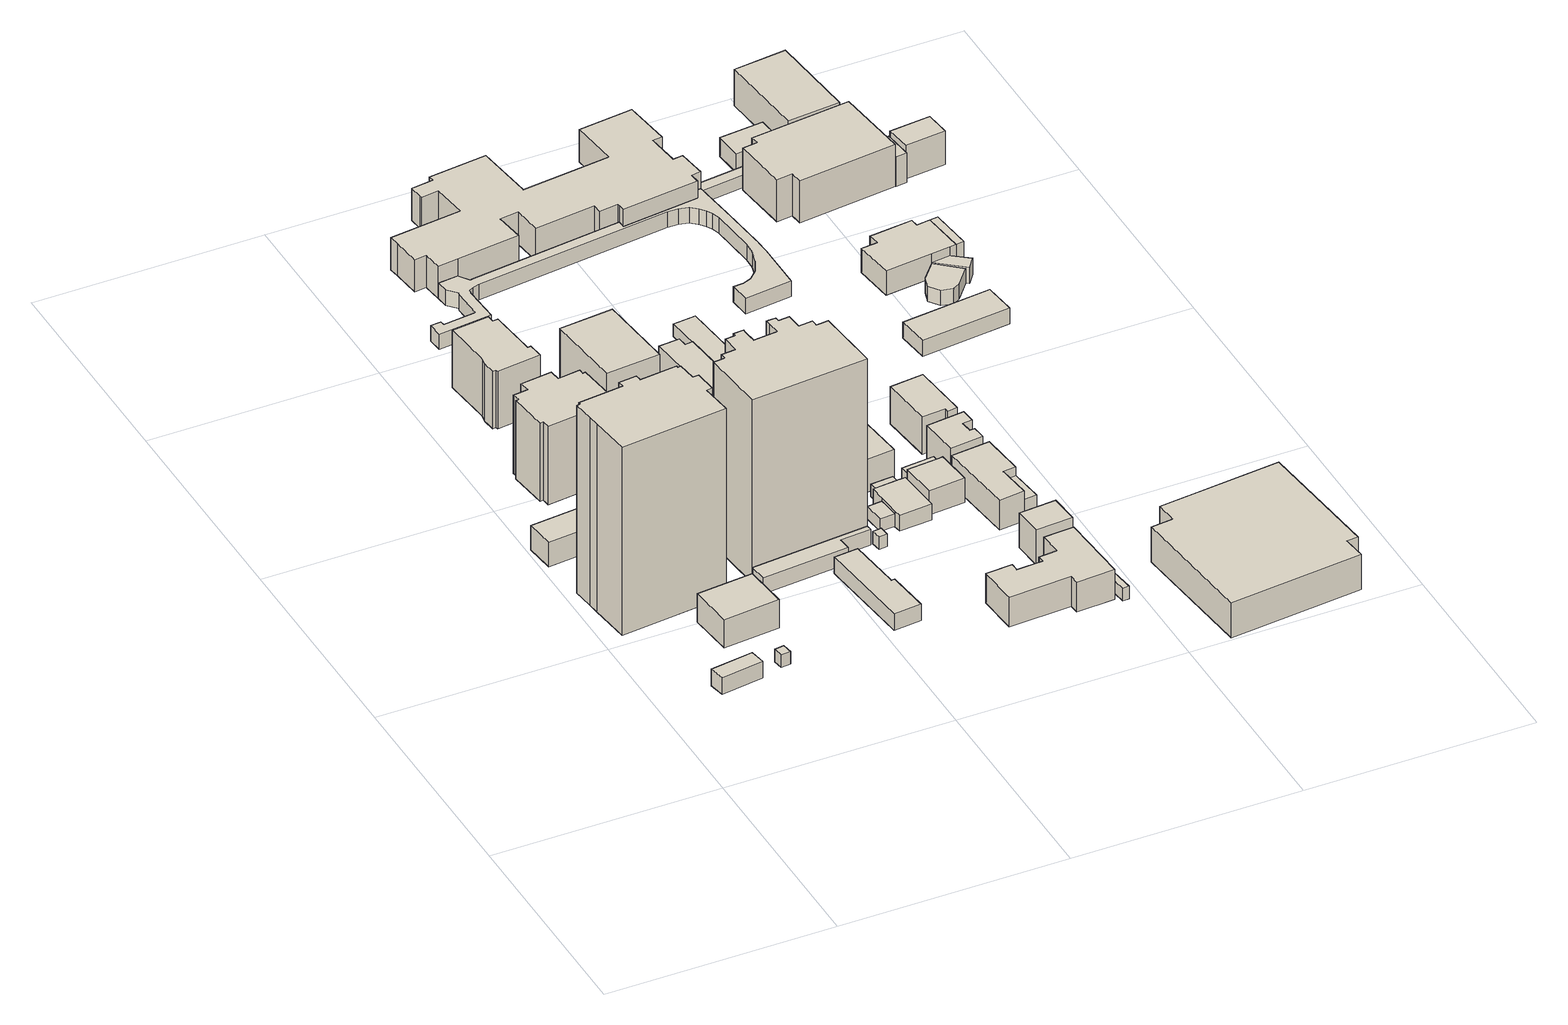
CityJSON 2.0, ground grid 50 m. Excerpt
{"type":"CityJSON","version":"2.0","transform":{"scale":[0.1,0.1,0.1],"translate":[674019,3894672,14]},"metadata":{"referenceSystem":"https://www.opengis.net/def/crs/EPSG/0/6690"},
"CityObjects":{
"building1":{"type":"Building","attributes":{"class":"3001","usage":"413","measuredHeight":4,"storeysAboveGround":2,"BuildingDetailAttribute.totalFloorArea":67.35,"BuildingDetailAttribute.buildingFootprintArea":33.67,"BuildingDetailAttribute.buildingRoofEdgeArea":33.67,"BuildingDetailAttribute.urbanPlanType":"21","BuildingDetailAttribute.landUseType":"212","BuildingDetailAttribute.surveyYear":2021,"BuildingIDAttribute.prefecture":"23","BuildingIDAttribute.city":"23102"},"address":[{"country":"日本","locality":"愛知県名古屋市"}],"geometry":[{"type":"Solid","lod":"1","boundaries":[[[[0,1,2,3]],[[2,4,5,3]],[[1,6,4,2]],[[0,7,6,1]],[[3,5,7,0]],[[4,6,7,5]]]]}]},
"building2":{"type":"Building","attributes":{"class":"9999","usage":"412","measuredHeight":44.9,"storeysAboveGround":14,"BuildingDetailAttribute.totalFloorArea":5730.8,"BuildingDetailAttribute.buildingFootprintArea":409.34,"BuildingDetailAttribute.buildingRoofEdgeArea":409.34,"BuildingDetailAttribute.urbanPlanType":"21","BuildingDetailAttribute.landUseType":"211","BuildingDetailAttribute.surveyYear":2021,"BuildingIDAttribute.prefecture":"23","BuildingIDAttribute.city":"23102"},"address":[{"country":"日本","locality":"愛知県名古屋市東区主税町二丁目３９"}],"geometry":[{"type":"Solid","lod":"1","boundaries":[[[[8,9,10,11,12,13,14,15,16,17,18,19,20,21,22,23,24,25]],[[24,26,27,25]],[[23,28,26,24]],[[22,29,28,23]],[[21,30,29,22]],[[20,31,30,21]],[[19,32,31,20]],[[18,33,32,19]],[[17,34,33,18]],[[16,35,34,17]],[[15,36,35,16]],[[14,37,36,15]],[[13,38,37,14]],[[12,39,38,13]],[[11,40,39,12]],[[10,41,40,11]],[[9,42,41,10]],[[8,43,42,9]],[[25,27,43,8]],[[26,28,29,30,31,32,33,34,35,36,37,38,39,40,41,42,43,27]]]]}]},
"building3":{"type":"Building","attributes":{"class":"9999","usage":"461","measuredHeight":-9999,"storeysAboveGround":9999,"BuildingDetailAttribute.totalFloorArea":-9999,"BuildingDetailAttribute.buildingFootprintArea":-9999,"BuildingDetailAttribute.buildingRoofEdgeArea":5.03,"BuildingDetailAttribute.urbanPlanType":"21","BuildingDetailAttribute.landUseType":"212","BuildingDetailAttribute.surveyYear":2021,"BuildingIDAttribute.prefecture":"23","BuildingIDAttribute.city":"23102"},"geometry":[{"type":"Solid","lod":"1","boundaries":[[[[44,45,46,47]],[[46,48,49,47]],[[45,50,48,46]],[[44,51,50,45]],[[47,49,51,44]],[[48,50,51,49]]]]}]},
"building4":{"type":"Building","attributes":{"class":"3001","usage":"411","measuredHeight":7.8,"storeysAboveGround":2,"BuildingDetailAttribute.totalFloorArea":247.03,"BuildingDetailAttribute.buildingFootprintArea":123.51,"BuildingDetailAttribute.buildingRoofEdgeArea":123.51,"BuildingDetailAttribute.urbanPlanType":"21","BuildingDetailAttribute.landUseType":"211","BuildingDetailAttribute.surveyYear":2021,"BuildingIDAttribute.prefecture":"23","BuildingIDAttribute.city":"23102"},"address":[{"country":"日本","locality":"愛知県名古屋市"}],"geometry":[{"type":"Solid","lod":"1","boundaries":[[[[52,53,54,55]],[[54,56,57,55]],[[53,58,56,54]],[[52,59,58,53]],[[55,57,59,52]],[[56,58,59,57]]]]}]},
"building5":{"type":"Building","attributes":{"class":"9999","usage":"412","measuredHeight":5.8,"storeysAboveGround":1,"BuildingDetailAttribute.totalFloorArea":178.04,"BuildingDetailAttribute.buildingFootprintArea":178.04,"BuildingDetailAttribute.buildingRoofEdgeArea":178.04,"BuildingDetailAttribute.urbanPlanType":"21","BuildingDetailAttribute.landUseType":"211","BuildingDetailAttribute.surveyYear":2021,"BuildingIDAttribute.prefecture":"23","BuildingIDAttribute.city":"23102"},"address":[{"country":"日本","locality":"愛知県名古屋市"}],"geometry":[{"type":"Solid","lod":"1","boundaries":[[[[60,61,62,63]],[[62,64,65,63]],[[61,66,64,62]],[[60,67,66,61]],[[63,65,67,60]],[[64,66,67,65]]]]}]},
"building6":{"type":"Building","attributes":{"class":"3002","usage":"412","measuredHeight":19.7,"storeysAboveGround":6,"BuildingDetailAttribute.totalFloorArea":1267.27,"BuildingDetailAttribute.buildingFootprintArea":211.21,"BuildingDetailAttribute.buildingRoofEdgeArea":211.21,"BuildingDetailAttribute.urbanPlanType":"21","BuildingDetailAttribute.landUseType":"211","BuildingDetailAttribute.surveyYear":2021,"BuildingIDAttribute.prefecture":"23","BuildingIDAttribute.city":"23102"},"address":[{"country":"日本","locality":"愛知県名古屋市"}],"geometry":[{"type":"Solid","lod":"1","boundaries":[[[[68,69,70,71,72,73,74,75,76,77,78,79,80,81]],[[80,82,83,81]],[[79,84,82,80]],[[78,85,84,79]],[[77,86,85,78]],[[76,87,86,77]],[[75,88,87,76]],[[74,89,88,75]],[[73,90,89,74]],[[72,91,90,73]],[[71,92,91,72]],[[70,93,92,71]],[[69,94,93,70]],[[68,95,94,69]],[[81,83,95,68]],[[82,84,85,86,87,88,89,90,91,92,93,94,95,83]]]]}]},
"building7":{"type":"Building","attributes":{"class":"9999","usage":"461","measuredHeight":44.8,"storeysAboveGround":9999,"BuildingDetailAttribute.totalFloorArea":-9999,"BuildingDetailAttribute.buildingFootprintArea":-9999,"BuildingDetailAttribute.buildingRoofEdgeArea":16.97,"BuildingDetailAttribute.urbanPlanType":"21","BuildingDetailAttribute.landUseType":"211","BuildingDetailAttribute.surveyYear":2021,"BuildingIDAttribute.prefecture":"23","BuildingIDAttribute.city":"23102"},"geometry":[{"type":"Solid","lod":"1","boundaries":[[[[96,97,98,99]],[[98,100,101,99]],[[97,102,100,98]],[[96,103,102,97]],[[99,101,103,96]],[[100,102,103,101]]]]}]},
"building8":{"type":"Building","attributes":{"class":"3002","usage":"401","measuredHeight":15.7,"storeysAboveGround":4,"BuildingDetailAttribute.totalFloorArea":603.73,"BuildingDetailAttribute.buildingFootprintArea":150.93,"BuildingDetailAttribute.buildingRoofEdgeArea":150.93,"BuildingDetailAttribute.urbanPlanType":"21","BuildingDetailAttribute.landUseType":"212","BuildingDetailAttribute.surveyYear":2021,"BuildingIDAttribute.prefecture":"23","BuildingIDAttribute.city":"23102"},"address":[{"country":"日本","locality":"愛知県名古屋市"}],"geometry":[{"type":"Solid","lod":"1","boundaries":[[[[104,105,106,107,108,109,110,111,112,113,114,115]],[[114,116,117,115]],[[113,118,116,114]],[[112,119,118,113]],[[111,120,119,112]],[[110,121,120,111]],[[109,122,121,110]],[[108,123,122,109]],[[107,124,123,108]],[[106,125,124,107]],[[105,126,125,106]],[[104,127,126,105]],[[115,117,127,104]],[[116,118,119,120,121,122,123,124,125,126,127,117]]]]}]},
"building9":{"type":"Building","attributes":{"class":"9999","usage":"461","measuredHeight":23.6,"storeysAboveGround":9999,"BuildingDetailAttribute.totalFloorArea":-9999,"BuildingDetailAttribute.buildingFootprintArea":-9999,"BuildingDetailAttribute.buildingRoofEdgeArea":14.21,"BuildingDetailAttribute.urbanPlanType":"21","BuildingDetailAttribute.landUseType":"212","BuildingDetailAttribute.surveyYear":2021,"BuildingIDAttribute.prefecture":"23","BuildingIDAttribute.city":"23102"},"geometry":[{"type":"Solid","lod":"1","boundaries":[[[[128,129,130,131,132,133]],[[132,134,135,133]],[[131,136,134,132]],[[130,137,136,131]],[[129,138,137,130]],[[128,139,138,129]],[[133,135,139,128]],[[134,136,137,138,139,135]]]]}]},
"building10":{"type":"Building","attributes":{"class":"9999","usage":"412","measuredHeight":44.8,"storeysAboveGround":1,"BuildingDetailAttribute.totalFloorArea":85.41,"BuildingDetailAttribute.buildingFootprintArea":85.41,"BuildingDetailAttribute.buildingRoofEdgeArea":85.41,"BuildingDetailAttribute.urbanPlanType":"21","BuildingDetailAttribute.landUseType":"211","BuildingDetailAttribute.surveyYear":2021,"BuildingIDAttribute.prefecture":"23","BuildingIDAttribute.city":"23102"},"address":[{"country":"日本","locality":"愛知県名古屋市"}],"geometry":[{"type":"Solid","lod":"1","boundaries":[[[[140,141,142,143,144,145]],[[144,146,147,145]],[[143,148,146,144]],[[142,149,148,143]],[[141,150,149,142]],[[140,151,150,141]],[[145,147,151,140]],[[146,148,149,150,151,147]]]]}]},
"building11":{"type":"Building","attributes":{"class":"3002","usage":"401","measuredHeight":24.6,"storeysAboveGround":6,"BuildingDetailAttribute.totalFloorArea":1233.29,"BuildingDetailAttribute.buildingFootprintArea":205.55,"BuildingDetailAttribute.buildingRoofEdgeArea":205.55,"BuildingDetailAttribute.urbanPlanType":"21","BuildingDetailAttribute.landUseType":"212","BuildingDetailAttribute.surveyYear":2021,"BuildingIDAttribute.prefecture":"23","BuildingIDAttribute.city":"23102"},"address":[{"country":"日本","locality":"愛知県名古屋市"}],"geometry":[{"type":"Solid","lod":"1","boundaries":[[[[152,153,154,155]],[[154,156,157,155]],[[153,158,156,154]],[[152,159,158,153]],[[155,157,159,152]],[[156,158,159,157]]]]}]},
"building12":{"type":"Building","attributes":{"class":"3003","usage":"412","measuredHeight":4.9,"storeysAboveGround":1,"BuildingDetailAttribute.totalFloorArea":124.85,"BuildingDetailAttribute.buildingFootprintArea":124.85,"BuildingDetailAttribute.buildingRoofEdgeArea":124.85,"BuildingDetailAttribute.urbanPlanType":"21","BuildingDetailAttribute.landUseType":"211","BuildingDetailAttribute.surveyYear":2021,"BuildingIDAttribute.prefecture":"23","BuildingIDAttribute.city":"23102"},"address":[{"country":"日本","locality":"愛知県名古屋市"}],"geometry":[{"type":"Solid","lod":"1","boundaries":[[[[160,161,162,163,164,165]],[[164,166,167,165]],[[163,168,166,164]],[[162,169,168,163]],[[161,170,169,162]],[[160,171,170,161]],[[165,167,171,160]],[[166,168,169,170,171,167]]]]}]},
"building13":{"type":"Building","attributes":{"class":"3002","usage":"412","measuredHeight":45.7,"storeysAboveGround":14,"BuildingDetailAttribute.totalFloorArea":6214.25,"BuildingDetailAttribute.buildingFootprintArea":443.87,"BuildingDetailAttribute.buildingRoofEdgeArea":443.87,"BuildingDetailAttribute.urbanPlanType":"21","BuildingDetailAttribute.landUseType":"211","BuildingDetailAttribute.surveyYear":2021,"BuildingIDAttribute.prefecture":"23","BuildingIDAttribute.city":"23102"},"address":[{"country":"日本","locality":"愛知県名古屋市"}],"geometry":[{"type":"Solid","lod":"1","boundaries":[[[[172,173,174,175,176,177,178,179,180,181,182,183,184,185,186,187,188,189,190,191,192,193,194,195]],[[194,196,197,195]],[[193,198,196,194]],[[192,199,198,193]],[[191,200,199,192]],[[190,201,200,191]],[[189,202,201,190]],[[188,203,202,189]],[[187,204,203,188]],[[186,205,204,187]],[[185,206,205,186]],[[184,207,206,185]],[[183,208,207,184]],[[182,209,208,183]],[[181,210,209,182]],[[180,211,210,181]],[[179,212,211,180]],[[178,213,212,179]],[[177,214,213,178]],[[176,215,214,177]],[[175,216,215,176]],[[174,217,216,175]],[[173,218,217,174]],[[172,219,218,173]],[[195,197,219,172]],[[196,198,199,200,201,202,203,204,205,206,207,208,209,210,211,212,213,214,215,216,217,218,219,197]]]]}]},
"building14":{"type":"Building","attributes":{"class":"9999","usage":"412","measuredHeight":23.2,"storeysAboveGround":1,"BuildingDetailAttribute.totalFloorArea":76.99,"BuildingDetailAttribute.buildingFootprintArea":76.99,"BuildingDetailAttribute.buildingRoofEdgeArea":76.99,"BuildingDetailAttribute.urbanPlanType":"21","BuildingDetailAttribute.landUseType":"211","BuildingDetailAttribute.surveyYear":2021,"BuildingIDAttribute.prefecture":"23","BuildingIDAttribute.city":"23102"},"address":[{"country":"日本","locality":"愛知県名古屋市"}],"geometry":[{"type":"Solid","lod":"1","boundaries":[[[[192,189,188,187,220,221,194,193]],[[194,222,223,193]],[[221,224,222,194]],[[220,225,224,221]],[[187,226,225,220]],[[188,227,226,187]],[[189,228,227,188]],[[192,229,228,189]],[[193,223,229,192]],[[222,224,225,226,227,228,229,223]]]]}]},
"building15":{"type":"Building","attributes":{"class":"9999","usage":"412","measuredHeight":3.7,"storeysAboveGround":1,"BuildingDetailAttribute.totalFloorArea":4.19,"BuildingDetailAttribute.buildingFootprintArea":4.19,"BuildingDetailAttribute.buildingRoofEdgeArea":4.19,"BuildingDetailAttribute.urbanPlanType":"21","BuildingDetailAttribute.landUseType":"211","BuildingDetailAttribute.surveyYear":2021,"BuildingIDAttribute.prefecture":"23","BuildingIDAttribute.city":"23102"},"address":[{"country":"日本","locality":"愛知県名古屋市"}],"geometry":[{"type":"Solid","lod":"1","boundaries":[[[[230,231,232,233]],[[232,234,235,233]],[[231,236,234,232]],[[230,237,236,231]],[[233,235,237,230]],[[234,236,237,235]]]]}]},
"building16":{"type":"Building","attributes":{"class":"9999","usage":"461","measuredHeight":-9999,"storeysAboveGround":9999,"BuildingDetailAttribute.totalFloorArea":-9999,"BuildingDetailAttribute.buildingFootprintArea":-9999,"BuildingDetailAttribute.buildingRoofEdgeArea":4.06,"BuildingDetailAttribute.urbanPlanType":"21","BuildingDetailAttribute.landUseType":"211","BuildingDetailAttribute.surveyYear":2021,"BuildingIDAttribute.prefecture":"23","BuildingIDAttribute.city":"23102"},"geometry":[{"type":"Solid","lod":"1","boundaries":[[[[238,239,240,241]],[[240,242,243,241]],[[239,244,242,240]],[[238,245,244,239]],[[241,243,245,238]],[[242,244,245,243]]]]}]},
"building17":{"type":"Building","attributes":{"class":"3002","usage":"401","measuredHeight":10.5,"storeysAboveGround":3,"BuildingDetailAttribute.totalFloorArea":315.18,"BuildingDetailAttribute.buildingFootprintArea":105.06,"BuildingDetailAttribute.buildingRoofEdgeArea":105.06,"BuildingDetailAttribute.urbanPlanType":"21","BuildingDetailAttribute.landUseType":"212","BuildingDetailAttribute.surveyYear":2021,"BuildingIDAttribute.prefecture":"23","BuildingIDAttribute.city":"23102"},"address":[{"country":"日本","locality":"愛知県名古屋市"}],"geometry":[{"type":"Solid","lod":"1","boundaries":[[[[246,247,248,249,250,251]],[[250,252,253,251]],[[249,254,252,250]],[[248,255,254,249]],[[247,256,255,248]],[[246,257,256,247]],[[251,253,257,246]],[[252,254,255,256,257,253]]]]}]},
"building18":{"type":"Building","attributes":{"class":"3001","usage":"411","measuredHeight":3.7,"storeysAboveGround":1,"BuildingDetailAttribute.totalFloorArea":15.99,"BuildingDetailAttribute.buildingFootprintArea":15.99,"BuildingDetailAttribute.buildingRoofEdgeArea":15.99,"BuildingDetailAttribute.urbanPlanType":"21","BuildingDetailAttribute.landUseType":"222","BuildingDetailAttribute.surveyYear":2021,"BuildingIDAttribute.prefecture":"23","BuildingIDAttribute.city":"23102"},"geometry":[{"type":"Solid","lod":"1","boundaries":[[[[258,259,260,261]],[[260,262,263,261]],[[259,264,262,260]],[[258,265,264,259]],[[261,263,265,258]],[[262,264,265,263]]]]}]},
"building19":{"type":"Building","attributes":{"class":"9999","usage":"411","measuredHeight":4.8,"storeysAboveGround":2,"BuildingDetailAttribute.totalFloorArea":146.5,"BuildingDetailAttribute.buildingFootprintArea":73.25,"BuildingDetailAttribute.buildingRoofEdgeArea":73.25,"BuildingDetailAttribute.urbanPlanType":"21","BuildingDetailAttribute.landUseType":"211","BuildingDetailAttribute.surveyYear":2021,"BuildingIDAttribute.prefecture":"23","BuildingIDAttribute.city":"23102"},"address":[{"country":"日本","locality":"愛知県名古屋市"}],"geometry":[{"type":"Solid","lod":"1","boundaries":[[[[266,267,268,269,270,271,272,273]],[[272,274,275,273]],[[271,276,274,272]],[[270,277,276,271]],[[269,278,277,270]],[[268,279,278,269]],[[267,280,279,268]],[[266,281,280,267]],[[273,275,281,266]],[[274,276,277,278,279,280,281,275]]]]}]},
"building20":{"type":"Building","attributes":{"class":"3001","usage":"411","measuredHeight":-9999,"storeysAboveGround":1,"BuildingDetailAttribute.totalFloorArea":11.09,"BuildingDetailAttribute.buildingFootprintArea":11.09,"BuildingDetailAttribute.buildingRoofEdgeArea":11.09,"BuildingDetailAttribute.urbanPlanType":"21","BuildingDetailAttribute.landUseType":"211","BuildingDetailAttribute.surveyYear":2021,"BuildingIDAttribute.prefecture":"23","BuildingIDAttribute.city":"23102"},"address":[{"country":"日本","locality":"愛知県名古屋市"}],"geometry":[{"type":"Solid","lod":"1","boundaries":[[[[282,283,284,285]],[[284,286,287,285]],[[283,288,286,284]],[[282,289,288,283]],[[285,287,289,282]],[[286,288,289,287]]]]}]},
"building21":{"type":"Building","attributes":{"class":"3001","usage":"411","measuredHeight":7.1,"storeysAboveGround":2,"BuildingDetailAttribute.totalFloorArea":474.67,"BuildingDetailAttribute.buildingFootprintArea":237.34,"BuildingDetailAttribute.buildingRoofEdgeArea":237.34,"BuildingDetailAttribute.urbanPlanType":"21","BuildingDetailAttribute.landUseType":"211","BuildingDetailAttribute.surveyYear":2021,"BuildingIDAttribute.prefecture":"23","BuildingIDAttribute.city":"23102"},"address":[{"country":"日本","locality":"愛知県名古屋市"}],"geometry":[{"type":"Solid","lod":"1","boundaries":[[[[290,291,292,293,294,295,296,297,298,299,300,301]],[[300,302,303,301]],[[299,304,302,300]],[[298,305,304,299]],[[297,306,305,298]],[[296,307,306,297]],[[295,308,307,296]],[[294,309,308,295]],[[293,310,309,294]],[[292,311,310,293]],[[291,312,311,292]],[[290,313,312,291]],[[301,303,313,290]],[[302,304,305,306,307,308,309,310,311,312,313,303]]]]}]},
"building22":{"type":"Building","attributes":{"class":"3001","usage":"411","measuredHeight":8.8,"storeysAboveGround":2,"BuildingDetailAttribute.totalFloorArea":276.11,"BuildingDetailAttribute.buildingFootprintArea":138.06,"BuildingDetailAttribute.buildingRoofEdgeArea":138.06,"BuildingDetailAttribute.urbanPlanType":"21","BuildingDetailAttribute.landUseType":"211","BuildingDetailAttribute.surveyYear":2021,"BuildingIDAttribute.prefecture":"23","BuildingIDAttribute.city":"23102"},"address":[{"country":"日本","locality":"愛知県名古屋市東区主税町二丁目３６"}],"geometry":[{"type":"Solid","lod":"1","boundaries":[[[[314,315,316,317]],[[316,318,319,317]],[[315,320,318,316]],[[314,321,320,315]],[[317,319,321,314]],[[318,320,321,319]]]]}]},
"building23":{"type":"Building","attributes":{"class":"3003","usage":"422","measuredHeight":14.7,"storeysAboveGround":1,"BuildingDetailAttribute.totalFloorArea":302.62,"BuildingDetailAttribute.buildingFootprintArea":302.62,"BuildingDetailAttribute.buildingRoofEdgeArea":302.62,"BuildingDetailAttribute.urbanPlanType":"21","BuildingDetailAttribute.landUseType":"214","BuildingDetailAttribute.surveyYear":2021,"BuildingIDAttribute.prefecture":"23","BuildingIDAttribute.city":"23102"},"address":[{"country":"日本","locality":"愛知県名古屋市"}],"geometry":[{"type":"Solid","lod":"1","boundaries":[[[[322,323,324,325,326,327,328,329,330,331,332,333,334,335,336,337,338,339,340,341,342,343,344,345,346,347,348,349,350,351,352,353,354,355,356,357,358,359,360,361,362,363]],[[362,364,365,363]],[[361,366,364,362]],[[360,367,366,361]],[[359,368,367,360]],[[358,369,368,359]],[[357,370,369,358]],[[356,371,370,357]],[[355,372,371,356]],[[354,373,372,355]],[[353,374,373,354]],[[352,375,374,353]],[[351,376,375,352]],[[350,377,376,351]],[[349,378,377,350]],[[348,379,378,349]],[[347,380,379,348]],[[346,381,380,347]],[[345,382,381,346]],[[344,383,382,345]],[[343,384,383,344]],[[342,385,384,343]],[[341,386,385,342]],[[340,387,386,341]],[[339,388,387,340]],[[338,389,388,339]],[[337,390,389,338]],[[336,391,390,337]],[[335,392,391,336]],[[334,393,392,335]],[[333,394,393,334]],[[332,395,394,333]],[[331,396,395,332]],[[330,397,396,331]],[[329,398,397,330]],[[328,399,398,329]],[[327,400,399,328]],[[326,401,400,327]],[[325,402,401,326]],[[324,403,402,325]],[[323,404,403,324]],[[322,405,404,323]],[[363,365,405,322]],[[364,366,367,368,369,370,371,372,373,374,375,376,377,378,379,380,381,382,383,384,385,386,387,388,389,390,391,392,393,394,395,396,397,398,399,400,401,402,403,404,405,365]]]]}]},
"building24":{"type":"Building","attributes":{"class":"3001","usage":"422","measuredHeight":3.6,"storeysAboveGround":1,"BuildingDetailAttribute.totalFloorArea":95.28,"BuildingDetailAttribute.buildingFootprintArea":95.28,"BuildingDetailAttribute.buildingRoofEdgeArea":95.28,"BuildingDetailAttribute.urbanPlanType":"21","BuildingDetailAttribute.landUseType":"214","BuildingDetailAttribute.surveyYear":2021,"BuildingIDAttribute.prefecture":"23","BuildingIDAttribute.city":"23102"},"address":[{"country":"日本","locality":"愛知県名古屋市東区主税町二丁目７"}],"geometry":[{"type":"Solid","lod":"1","boundaries":[[[[406,407,408,409]],[[408,410,411,409]],[[407,412,410,408]],[[406,413,412,407]],[[409,411,413,406]],[[410,412,413,411]]]]}]},
"building25":{"type":"Building","attributes":{"class":"9999","usage":"411","measuredHeight":5.8,"storeysAboveGround":2,"BuildingDetailAttribute.totalFloorArea":129.03,"BuildingDetailAttribute.buildingFootprintArea":64.52,"BuildingDetailAttribute.buildingRoofEdgeArea":64.52,"BuildingDetailAttribute.urbanPlanType":"21","BuildingDetailAttribute.landUseType":"211","BuildingDetailAttribute.surveyYear":2021,"BuildingIDAttribute.prefecture":"23","BuildingIDAttribute.city":"23102"},"address":[{"country":"日本","locality":"愛知県名古屋市"}],"geometry":[{"type":"Solid","lod":"1","boundaries":[[[[414,415,416,417,418]],[[417,419,420,418]],[[416,421,419,417]],[[415,422,421,416]],[[414,423,422,415]],[[418,420,423,414]],[[419,421,422,423,420]]]]}]},
"building26":{"type":"Building","attributes":{"class":"9999","usage":"411","measuredHeight":5.8,"storeysAboveGround":1,"BuildingDetailAttribute.totalFloorArea":15.31,"BuildingDetailAttribute.buildingFootprintArea":15.31,"BuildingDetailAttribute.buildingRoofEdgeArea":15.31,"BuildingDetailAttribute.urbanPlanType":"21","BuildingDetailAttribute.landUseType":"211","BuildingDetailAttribute.surveyYear":2021,"BuildingIDAttribute.prefecture":"23","BuildingIDAttribute.city":"23102"},"address":[{"country":"日本","locality":"愛知県名古屋市"}],"geometry":[{"type":"Solid","lod":"1","boundaries":[[[[415,424,425,416]],[[425,426,427,416]],[[424,428,426,425]],[[415,429,428,424]],[[416,427,429,415]],[[426,428,429,427]]]]}]},
"building27":{"type":"Building","attributes":{"class":"3001","usage":"422","measuredHeight":12.7,"storeysAboveGround":3,"BuildingDetailAttribute.totalFloorArea":3304.26,"BuildingDetailAttribute.buildingFootprintArea":1101.42,"BuildingDetailAttribute.buildingRoofEdgeArea":1101.42,"BuildingDetailAttribute.urbanPlanType":"21","BuildingDetailAttribute.landUseType":"214","BuildingDetailAttribute.surveyYear":2021,"BuildingIDAttribute.prefecture":"23","BuildingIDAttribute.city":"23102"},"address":[{"country":"日本","locality":"愛知県名古屋市東区白壁一丁目５４"}],"geometry":[{"type":"Solid","lod":"1","boundaries":[[[[363,362,361,360,359,430,431,432,433,434,435,436,355,354,437,438,439,440,441,442,443,444,445,446,447,448,449,450,451,452,453,454,455,456,457]],[[456,458,459,457]],[[455,460,458,456]],[[454,461,460,455]],[[453,462,461,454]],[[452,463,462,453]],[[451,464,463,452]],[[450,465,464,451]],[[449,466,465,450]],[[448,467,466,449]],[[447,468,467,448]],[[446,469,468,447]],[[445,470,469,446]],[[444,471,470,445]],[[443,472,471,444]],[[442,473,472,443]],[[441,474,473,442]],[[440,475,474,441]],[[439,476,475,440]],[[438,477,476,439]],[[437,478,477,438]],[[354,479,478,437]],[[355,480,479,354]],[[436,481,480,355]],[[435,482,481,436]],[[434,483,482,435]],[[433,484,483,434]],[[432,485,484,433]],[[431,486,485,432]],[[430,487,486,431]],[[359,488,487,430]],[[360,489,488,359]],[[361,490,489,360]],[[362,491,490,361]],[[363,492,491,362]],[[457,459,492,363]],[[458,460,461,462,463,464,465,466,467,468,469,470,471,472,473,474,475,476,477,478,479,480,481,482,483,484,485,486,487,488,489,490,491,492,459]]]]}]},
"building28":{"type":"Building","attributes":{"class":"3001","usage":"411","measuredHeight":9.3,"storeysAboveGround":3,"BuildingDetailAttribute.totalFloorArea":158.11,"BuildingDetailAttribute.buildingFootprintArea":52.7,"BuildingDetailAttribute.buildingRoofEdgeArea":52.7,"BuildingDetailAttribute.urbanPlanType":"21","BuildingDetailAttribute.landUseType":"211","BuildingDetailAttribute.surveyYear":2021,"BuildingIDAttribute.prefecture":"23","BuildingIDAttribute.city":"23102"},"address":[{"country":"日本","locality":"愛知県名古屋市"}],"geometry":[{"type":"Solid","lod":"1","boundaries":[[[[493,494,495,496]],[[495,497,498,496]],[[494,499,497,495]],[[493,500,499,494]],[[496,498,500,493]],[[497,499,500,498]]]]}]},
"building29":{"type":"Building","attributes":{"class":"9999","usage":"461","measuredHeight":-9999,"storeysAboveGround":9999,"BuildingDetailAttribute.totalFloorArea":-9999,"BuildingDetailAttribute.buildingFootprintArea":-9999,"BuildingDetailAttribute.buildingRoofEdgeArea":7.42,"BuildingDetailAttribute.urbanPlanType":"21","BuildingDetailAttribute.landUseType":"211","BuildingDetailAttribute.surveyYear":2021,"BuildingIDAttribute.prefecture":"23","BuildingIDAttribute.city":"23102"},"geometry":[{"type":"Solid","lod":"1","boundaries":[[[[501,502,503,504]],[[503,505,506,504]],[[502,507,505,503]],[[501,508,507,502]],[[504,506,508,501]],[[505,507,508,506]]]]}]},
"building30":{"type":"Building","attributes":{"class":"3001","usage":"401","measuredHeight":8.1,"storeysAboveGround":2,"BuildingDetailAttribute.totalFloorArea":248.33,"BuildingDetailAttribute.buildingFootprintArea":124.17,"BuildingDetailAttribute.buildingRoofEdgeArea":124.17,"BuildingDetailAttribute.urbanPlanType":"21","BuildingDetailAttribute.landUseType":"212","BuildingDetailAttribute.surveyYear":2021,"BuildingIDAttribute.prefecture":"23","BuildingIDAttribute.city":"23102"},"address":[{"country":"日本","locality":"愛知県名古屋市"}],"geometry":[{"type":"Solid","lod":"1","boundaries":[[[[509,510,511,512,513,514]],[[513,515,516,514]],[[512,517,515,513]],[[511,518,517,512]],[[510,519,518,511]],[[509,520,519,510]],[[514,516,520,509]],[[515,517,518,519,520,516]]]]}]},
"building31":{"type":"Building","attributes":{"class":"9999","usage":"401","measuredHeight":7.1,"storeysAboveGround":1,"BuildingDetailAttribute.totalFloorArea":21.23,"BuildingDetailAttribute.buildingFootprintArea":21.23,"BuildingDetailAttribute.buildingRoofEdgeArea":21.23,"BuildingDetailAttribute.urbanPlanType":"21","BuildingDetailAttribute.landUseType":"212","BuildingDetailAttribute.surveyYear":2021,"BuildingIDAttribute.prefecture":"23","BuildingIDAttribute.city":"23102"},"address":[{"country":"日本","locality":"愛知県名古屋市"}],"geometry":[{"type":"Solid","lod":"1","boundaries":[[[[514,513,512,521]],[[512,522,523,521]],[[513,524,522,512]],[[514,525,524,513]],[[521,523,525,514]],[[522,524,525,523]]]]}]},
"building32":{"type":"Building","attributes":{"class":"3001","usage":"411","measuredHeight":9.9,"storeysAboveGround":3,"BuildingDetailAttribute.totalFloorArea":194.66,"BuildingDetailAttribute.buildingFootprintArea":64.89,"BuildingDetailAttribute.buildingRoofEdgeArea":64.89,"BuildingDetailAttribute.urbanPlanType":"21","BuildingDetailAttribute.landUseType":"211","BuildingDetailAttribute.surveyYear":2021,"BuildingIDAttribute.prefecture":"23","BuildingIDAttribute.city":"23102"},"address":[{"country":"日本","locality":"愛知県名古屋市東区主税町二丁目３５－１の一部"}],"geometry":[{"type":"Solid","lod":"1","boundaries":[[[[526,527,528,529,530,531,532,533]],[[532,534,535,533]],[[531,536,534,532]],[[530,537,536,531]],[[529,538,537,530]],[[528,539,538,529]],[[527,540,539,528]],[[526,541,540,527]],[[533,535,541,526]],[[534,536,537,538,539,540,541,535]]]]}]},
"building33":{"type":"Building","attributes":{"class":"3001","usage":"411","measuredHeight":9.9,"storeysAboveGround":3,"BuildingDetailAttribute.totalFloorArea":265.06,"BuildingDetailAttribute.buildingFootprintArea":88.35,"BuildingDetailAttribute.buildingRoofEdgeArea":88.35,"BuildingDetailAttribute.urbanPlanType":"21","BuildingDetailAttribute.landUseType":"211","BuildingDetailAttribute.surveyYear":2021,"BuildingIDAttribute.prefecture":"23","BuildingIDAttribute.city":"23102"},"address":[{"country":"日本","locality":"愛知県名古屋市東区主税町二丁目３５"}],"geometry":[{"type":"Solid","lod":"1","boundaries":[[[[542,543,544,545,546,547]],[[546,548,549,547]],[[545,550,548,546]],[[544,551,550,545]],[[543,552,551,544]],[[542,553,552,543]],[[547,549,553,542]],[[548,550,551,552,553,549]]]]}]},
"building34":{"type":"Building","attributes":{"class":"9999","usage":"412","measuredHeight":11.8,"storeysAboveGround":4,"BuildingDetailAttribute.totalFloorArea":4187.59,"BuildingDetailAttribute.buildingFootprintArea":1046.9,"BuildingDetailAttribute.buildingRoofEdgeArea":1046.9,"BuildingDetailAttribute.urbanPlanType":"21","BuildingDetailAttribute.landUseType":"211","BuildingDetailAttribute.surveyYear":2021,"BuildingIDAttribute.prefecture":"23","BuildingIDAttribute.city":"23102"},"address":[{"country":"日本","locality":"愛知県名古屋市"}],"geometry":[{"type":"Solid","lod":"1","boundaries":[[[[554,555,556,557,558,559,560,561]],[[560,562,563,561]],[[559,564,562,560]],[[558,565,564,559]],[[557,566,565,558]],[[556,567,566,557]],[[555,568,567,556]],[[554,569,568,555]],[[561,563,569,554]],[[562,564,565,566,567,568,569,563]]]]}]},
"building35":{"type":"Building","attributes":{"class":"3003","usage":"422","measuredHeight":8.7,"storeysAboveGround":1,"BuildingDetailAttribute.totalFloorArea":30.95,"BuildingDetailAttribute.buildingFootprintArea":30.95,"BuildingDetailAttribute.buildingRoofEdgeArea":30.95,"BuildingDetailAttribute.urbanPlanType":"21","BuildingDetailAttribute.landUseType":"215","BuildingDetailAttribute.surveyYear":2021,"BuildingIDAttribute.prefecture":"23","BuildingIDAttribute.city":"23102"},"address":[{"country":"日本","locality":"愛知県名古屋市"}],"geometry":[{"type":"Solid","lod":"1","boundaries":[[[[457,570,571,363]],[[571,572,573,363]],[[570,574,572,571]],[[457,575,574,570]],[[363,573,575,457]],[[572,574,575,573]]]]}]},
"building36":{"type":"Building","attributes":{"class":"3001","usage":"412","measuredHeight":4.8,"storeysAboveGround":1,"BuildingDetailAttribute.totalFloorArea":142.5,"BuildingDetailAttribute.buildingFootprintArea":142.5,"BuildingDetailAttribute.buildingRoofEdgeArea":142.5,"BuildingDetailAttribute.urbanPlanType":"21","BuildingDetailAttribute.landUseType":"211","BuildingDetailAttribute.surveyYear":2021,"BuildingIDAttribute.prefecture":"23","BuildingIDAttribute.city":"23102"},"address":[{"country":"日本","locality":"愛知県名古屋市東区主税町二丁目８－１の一部"}],"geometry":[{"type":"Solid","lod":"1","boundaries":[[[[576,577,578,579]],[[578,580,581,579]],[[577,582,580,578]],[[576,583,582,577]],[[579,581,583,576]],[[580,582,583,581]]]]}]},
"building37":{"type":"Building","attributes":{"class":"3001","usage":"411","measuredHeight":6.8,"storeysAboveGround":2,"BuildingDetailAttribute.totalFloorArea":330.5,"BuildingDetailAttribute.buildingFootprintArea":165.25,"BuildingDetailAttribute.buildingRoofEdgeArea":165.25,"BuildingDetailAttribute.urbanPlanType":"21","BuildingDetailAttribute.landUseType":"211","BuildingDetailAttribute.surveyYear":2021,"BuildingIDAttribute.prefecture":"23","BuildingIDAttribute.city":"23102"},"address":[{"country":"日本","locality":"愛知県名古屋市"}],"geometry":[{"type":"Solid","lod":"1","boundaries":[[[[584,585,586,587,588,589,590,591,592,593]],[[592,594,595,593]],[[591,596,594,592]],[[590,597,596,591]],[[589,598,597,590]],[[588,599,598,589]],[[587,600,599,588]],[[586,601,600,587]],[[585,602,601,586]],[[584,603,602,585]],[[593,595,603,584]],[[594,596,597,598,599,600,601,602,603,595]]]]}]},
"building38":{"type":"Building","attributes":{"class":"3001","usage":"411","measuredHeight":4.6,"storeysAboveGround":2,"BuildingDetailAttribute.totalFloorArea":97.6,"BuildingDetailAttribute.buildingFootprintArea":48.8,"BuildingDetailAttribute.buildingRoofEdgeArea":48.8,"BuildingDetailAttribute.urbanPlanType":"21","BuildingDetailAttribute.landUseType":"211","BuildingDetailAttribute.surveyYear":2021,"BuildingIDAttribute.prefecture":"23","BuildingIDAttribute.city":"23102"},"address":[{"country":"日本","locality":"愛知県名古屋市"}],"geometry":[{"type":"Solid","lod":"1","boundaries":[[[[604,605,606,607,608,609,610]],[[609,611,612,610]],[[608,613,611,609]],[[607,614,613,608]],[[606,615,614,607]],[[605,616,615,606]],[[604,617,616,605]],[[610,612,617,604]],[[611,613,614,615,616,617,612]]]]}]},
"building39":{"type":"Building","attributes":{"class":"3001","usage":"421","measuredHeight":4.5,"storeysAboveGround":1,"BuildingDetailAttribute.totalFloorArea":60.87,"BuildingDetailAttribute.buildingFootprintArea":60.87,"BuildingDetailAttribute.buildingRoofEdgeArea":60.87,"BuildingDetailAttribute.urbanPlanType":"21","BuildingDetailAttribute.landUseType":"214","BuildingDetailAttribute.surveyYear":2021,"BuildingIDAttribute.prefecture":"23","BuildingIDAttribute.city":"23102"},"address":[{"country":"日本","locality":"愛知県名古屋市"}],"geometry":[{"type":"Solid","lod":"1","boundaries":[[[[618,619,620,621]],[[620,622,623,621]],[[619,624,622,620]],[[618,625,624,619]],[[621,623,625,618]],[[622,624,625,623]]]]}]},
"building40":{"type":"Building","attributes":{"class":"3003","usage":"411","measuredHeight":3.9,"storeysAboveGround":1,"BuildingDetailAttribute.totalFloorArea":18.41,"BuildingDetailAttribute.buildingFootprintArea":18.41,"BuildingDetailAttribute.buildingRoofEdgeArea":18.41,"BuildingDetailAttribute.urbanPlanType":"21","BuildingDetailAttribute.landUseType":"211","BuildingDetailAttribute.surveyYear":2021,"BuildingIDAttribute.prefecture":"23","BuildingIDAttribute.city":"23102"},"address":[{"country":"日本","locality":"愛知県名古屋市"}],"geometry":[{"type":"Solid","lod":"1","boundaries":[[[[626,627,628,629]],[[628,630,631,629]],[[627,632,630,628]],[[626,633,632,627]],[[629,631,633,626]],[[630,632,633,631]]]]}]},
"building41":{"type":"Building","attributes":{"class":"3001","usage":"422","measuredHeight":13,"storeysAboveGround":2,"BuildingDetailAttribute.totalFloorArea":820.99,"BuildingDetailAttribute.buildingFootprintArea":410.49,"BuildingDetailAttribute.buildingRoofEdgeArea":410.49,"BuildingDetailAttribute.urbanPlanType":"21","BuildingDetailAttribute.landUseType":"214","BuildingDetailAttribute.surveyYear":2021,"BuildingIDAttribute.prefecture":"23","BuildingIDAttribute.city":"23102"},"address":[{"country":"日本","locality":"愛知県名古屋市"}],"geometry":[{"type":"Solid","lod":"1","boundaries":[[[[634,635,636,637,638,639,640,641]],[[640,642,643,641]],[[639,644,642,640]],[[638,645,644,639]],[[637,646,645,638]],[[636,647,646,637]],[[635,648,647,636]],[[634,649,648,635]],[[641,643,649,634]],[[642,644,645,646,647,648,649,643]]]]}]},
"building42":{"type":"Building","attributes":{"class":"9999","usage":"461","measuredHeight":7.9,"storeysAboveGround":9999,"BuildingDetailAttribute.totalFloorArea":-9999,"BuildingDetailAttribute.buildingFootprintArea":-9999,"BuildingDetailAttribute.buildingRoofEdgeArea":17.01,"BuildingDetailAttribute.urbanPlanType":"21","BuildingDetailAttribute.landUseType":"211","BuildingDetailAttribute.surveyYear":2021,"BuildingIDAttribute.prefecture":"23","BuildingIDAttribute.city":"23102"},"geometry":[{"type":"Solid","lod":"1","boundaries":[[[[650,651,652,653]],[[652,654,655,653]],[[651,602,654,652]],[[650,601,602,651]],[[653,655,601,650]],[[654,602,601,655]]]]}]},
"building43":{"type":"Building","attributes":{"class":"3001","usage":"421","measuredHeight":8.7,"storeysAboveGround":2,"BuildingDetailAttribute.totalFloorArea":460.59,"BuildingDetailAttribute.buildingFootprintArea":230.29,"BuildingDetailAttribute.buildingRoofEdgeArea":230.29,"BuildingDetailAttribute.urbanPlanType":"21","BuildingDetailAttribute.landUseType":"214","BuildingDetailAttribute.surveyYear":2021,"BuildingIDAttribute.prefecture":"23","BuildingIDAttribute.city":"23102"},"address":[{"country":"日本","locality":"愛知県名古屋市"}],"geometry":[{"type":"Solid","lod":"1","boundaries":[[[[656,657,658,659]],[[658,660,661,659]],[[657,662,660,658]],[[656,663,662,657]],[[659,661,663,656]],[[660,662,663,661]]]]}]},
"building44":{"type":"Building","attributes":{"class":"9999","usage":"461","measuredHeight":7.1,"storeysAboveGround":9999,"BuildingDetailAttribute.totalFloorArea":-9999,"BuildingDetailAttribute.buildingFootprintArea":-9999,"BuildingDetailAttribute.buildingRoofEdgeArea":15.96,"BuildingDetailAttribute.urbanPlanType":"21","BuildingDetailAttribute.landUseType":"214","BuildingDetailAttribute.surveyYear":2021,"BuildingIDAttribute.prefecture":"23","BuildingIDAttribute.city":"23102"},"geometry":[{"type":"Solid","lod":"1","boundaries":[[[[664,665,666,667]],[[666,668,669,667]],[[665,670,668,666]],[[664,671,670,665]],[[667,669,671,664]],[[668,670,671,669]]]]}]},
"building45":{"type":"Building","attributes":{"class":"3001","usage":"422","measuredHeight":9,"storeysAboveGround":2,"BuildingDetailAttribute.totalFloorArea":102.5,"BuildingDetailAttribute.buildingFootprintArea":51.25,"BuildingDetailAttribute.buildingRoofEdgeArea":51.25,"BuildingDetailAttribute.urbanPlanType":"21","BuildingDetailAttribute.landUseType":"214","BuildingDetailAttribute.surveyYear":2021,"BuildingIDAttribute.prefecture":"23","BuildingIDAttribute.city":"23102"},"address":[{"country":"日本","locality":"愛知県名古屋市"}],"geometry":[{"type":"Solid","lod":"1","boundaries":[[[[672,673,674,675]],[[674,676,677,675]],[[673,678,676,674]],[[672,679,678,673]],[[675,677,679,672]],[[676,678,679,677]]]]}]}
},
"vertices":[
[217,313,10],[223,278,10],[129,264,10],[123,299,10],[129,264,50],[123,299,50],[223,278,50],[217,313,50],
[169,703,11],[251,712,11],[251,707,11],[258,708,11],[263,666,11],[276,667,11],[281,617,11],[268,615,11],[276,546,11],[40,520,11],[30,610,11],[27,636,11],[22,682,11],[30,683,11],[29,688,11],[129,699,11],[127,713,11],[167,717,11],[127,713,460],[167,717,460],[129,699,460],[29,688,460],[30,683,460],[22,682,460],[27,636,460],[30,610,460],[40,520,460],[276,546,460],[268,615,460],[281,617,460],[276,667,460],[263,666,460],[258,708,460],[251,707,460],[251,712,460],[169,703,460],
[269,291,11],[266,314,11],[287,317,11],[290,294,11],[287,317,41],[290,294,41],[266,314,41],[269,291,41],
[312,506,12],[321,407,12],[198,395,12],[188,494,12],[198,395,80],[188,494,80],[321,407,80],[312,506,80],
[11,781,12],[4,846,12],[275,873,12],[282,808,12],[275,873,70],[282,808,70],[4,846,70],[11,781,70],
[184,1093,13],[233,1099,13],[234,1087,13],[240,1088,13],[253,979,13],[98,961,13],[96,979,13],[89,977,13],[79,1064,13],[86,1065,13],[83,1082,13],[115,1086,13],[112,1109,13],[181,1117,13],[112,1109,200],[181,1117,200],[115,1086,200],[83,1082,200],[86,1065,200],[79,1064,200],[89,977,200],[96,979,200],[98,961,200],[253,979,200],[240,1088,200],[234,1087,200],[233,1099,200],[184,1093,200],
[262,684,12],[256,739,12],[286,743,12],[292,687,12],[286,743,190],[292,687,190],[256,739,190],[262,684,190],
[183,1377,13],[195,1378,13],[206,1270,13],[213,1271,13],[217,1237,13],[119,1225,13],[118,1230,13],[111,1229,13],[108,1258,13],[111,1275,13],[100,1384,13],[182,1393,13],[100,1384,150],[182,1393,150],[111,1275,150],[108,1258,150],[111,1229,150],[118,1230,150],[119,1225,150],[217,1237,150],[213,1271,150],[206,1270,150],[195,1378,150],[183,1377,150],
[274,987,14],[269,1040,14],[303,1043,14],[305,1032,14],[295,1022,14],[297,989,14],[295,1022,60],[297,989,60],[305,1032,60],[303,1043,60],[269,1040,60],[274,987,60],
[343,520,12],[339,560,12],[597,583,12],[598,571,12],[531,565,12],[533,537,12],[531,565,50],[533,537,50],[598,571,50],[597,583,50],[339,560,50],[343,520,50],
[263,1041,14],[247,1213,14],[365,1224,14],[382,1052,14],[365,1224,220],[382,1052,220],[247,1213,220],[263,1041,220],
[561,405,11],[568,406,11],[578,310,11],[517,304,11],[495,521,11],[548,526,11],[495,521,50],[548,526,50],[517,304,50],[578,310,50],[568,406,50],[561,405,50],
[498,770,13],[522,772,13],[525,737,13],[556,740,13],[557,725,13],[584,727,13],[597,583,13],[339,560,13],[326,704,13],[351,706,13],[350,719,13],[382,722,13],[379,761,13],[402,763,13],[401,770,13],[411,771,13],[424,772,13],[424,764,13],[427,734,13],[480,739,13],[477,768,13],[476,779,13],[482,779,13],[497,780,13],[482,779,450],[497,780,450],[476,779,450],[477,768,450],[480,739,450],[427,734,450],[424,764,450],[424,772,450],[411,771,450],[401,770,450],[402,763,450],[379,761,450],[382,722,450],[350,719,450],[351,706,450],[326,704,450],[339,560,450],[597,583,450],[584,727,450],[557,725,450],[556,740,450],[525,737,450],[522,772,450],[498,770,450],
[403,873,13],[473,879,13],[482,779,50],[476,779,50],[473,879,50],[403,873,50],[411,771,50],[424,772,50],[424,764,50],[477,768,50],
[417,874,13],[417,885,13],[456,888,13],[457,878,13],[456,888,50],[457,878,50],[417,885,50],[417,874,50],
[606,550,13],[603,572,13],[622,574,13],[624,552,13],[622,574,43],[624,552,43],[603,572,43],[606,550,43],
[500,1182,15],[517,1184,15],[532,1033,15],[469,1027,15],[452,1199,15],[498,1203,15],[452,1199,120],[498,1203,120],[469,1027,120],[532,1033,120],[517,1184,120],[500,1182,120],
[633,601,13],[629,649,13],[662,652,13],[666,604,13],[662,652,43],[666,604,43],[629,649,43],[633,601,43],
[668,587,12],[666,604,12],[662,652,12],[660,687,12],[669,688,12],[718,692,12],[732,693,12],[740,593,12],[732,693,50],[740,593,50],[718,692,50],[669,688,50],[660,687,50],[662,652,50],[666,604,50],[668,587,50],
[669,688,13],[667,711,13],[716,715,13],[718,692,13],[716,715,43],[718,692,43],[667,711,43],[669,688,43],
[944,210,9],[860,205,9],[859,226,9],[722,218,9],[716,308,9],[774,312,9],[775,293,9],[832,296,9],[831,311,9],[871,314,9],[868,365,9],[934,369,9],[868,365,80],[934,369,80],[871,314,80],[831,311,80],[832,296,80],[775,293,80],[774,312,80],[716,308,80],[722,218,80],[859,226,80],[860,205,80],[944,210,80],
[655,727,12],[635,913,12],[709,921,12],[729,735,12],[709,921,90],[729,735,90],[635,913,90],[655,727,90],
[803,1612,13],[814,1506,13],[816,1468,13],[816,1361,13],[712,1349,13],[708,1394,13],[731,1396,13],[749,1403,13],[768,1421,13],[782,1449,13],[790,1479,13],[791,1505,13],[781,1608,13],[776,1625,13],[769,1637,13],[759,1650,13],[745,1662,13],[724,1667,13],[700,1668,13],[271,1616,13],[256,1612,13],[247,1606,13],[245,1599,13],[249,1518,13],[132,1505,13],[129,1538,13],[152,1540,13],[153,1530,13],[225,1538,13],[222,1602,13],[224,1609,13],[206,1628,13],[203,1655,13],[247,1660,13],[263,1637,13],[267,1638,13],[589,1678,13],[603,1679,13],[604,1663,13],[773,1683,13],[771,1705,13],[792,1708,13],[771,1705,50],[792,1708,50],[773,1683,50],[604,1663,50],[603,1679,50],[589,1678,50],[267,1638,50],[263,1637,50],[247,1660,50],[203,1655,50],[206,1628,50],[224,1609,50],[222,1602,50],[225,1538,50],[153,1530,50],[152,1540,50],[129,1538,50],[132,1505,50],[249,1518,50],[245,1599,50],[247,1606,50],[256,1612,50],[271,1616,50],[700,1668,50],[724,1667,50],[745,1662,50],[759,1650,50],[769,1637,50],[776,1625,50],[781,1608,50],[791,1505,50],[790,1479,50],[782,1449,50],[768,1421,50],[749,1403,50],[731,1396,50],[708,1394,50],[712,1349,50],[816,1361,50],[816,1468,50],[814,1506,50],[803,1612,50],
[573,1154,14],[554,1344,14],[604,1349,14],[623,1159,14],[604,1349,44],[623,1159,44],[554,1344,44],[573,1154,44],
[742,609,12],[735,690,12],[807,696,12],[814,697,12],[822,616,12],[814,697,70],[822,616,70],[807,696,70],[735,690,70],[742,609,70],
[733,711,12],[805,718,12],[805,718,60],[807,696,60],[733,711,60],[735,690,60],
[602,1683,13],[561,1678,13],[559,1699,13],[426,1683,13],[419,1745,13],[378,1740,13],[386,1677,13],[198,1697,13],[172,1694,13],[165,1757,13],[162,1779,13],[320,1798,13],[311,1874,13],[273,1869,13],[272,1876,13],[269,1905,13],[317,1911,13],[315,1923,13],[444,1938,13],[460,1806,13],[654,1829,13],[642,1934,13],[762,1948,13],[775,1842,13],[754,1840,13],[762,1768,13],[784,1771,13],[789,1732,13],[784,1771,90],[789,1732,90],[762,1768,90],[754,1840,90],[775,1842,90],[762,1948,90],[642,1934,90],[654,1829,90],[460,1806,90],[444,1938,90],[315,1923,90],[317,1911,90],[269,1905,90],[272,1876,90],[273,1869,90],[311,1874,90],[320,1798,90],[162,1779,90],[165,1757,90],[172,1694,90],[198,1697,90],[203,1655,90],[247,1660,90],[386,1677,90],[378,1740,90],[419,1745,90],[426,1683,90],[559,1699,90],[561,1678,90],[602,1683,90],[603,1679,90],[604,1663,90],[773,1683,90],[771,1705,90],[792,1708,90],
[859,379,7],[854,444,7],[935,450,7],[940,385,7],[935,450,90],[940,385,90],[854,444,90],[859,379,90],
[955,197,10],[949,250,10],[963,251,10],[969,198,10],[963,251,40],[969,198,40],[949,250,40],[955,197,40],
[844,509,9],[826,681,9],[910,689,9],[920,593,9],[892,590,9],[900,515,9],[892,590,80],[900,515,80],[920,593,80],[910,689,80],[826,681,80],[844,509,80],
[928,518,9],[920,593,60],[928,518,60],[892,590,60],[900,515,60],
[887,727,11],[898,728,11],[901,698,11],[828,690,11],[819,777,11],[903,786,11],[906,754,11],[884,752,11],[906,754,90],[884,752,90],[903,786,90],[819,777,90],[828,690,90],[901,698,90],[898,728,90],[887,727,90],
[892,791,11],[870,788,11],[869,798,11],[818,793,11],[806,909,11],[880,917,11],[806,909,100],[880,917,100],[818,793,100],[869,798,100],[870,788,100],[892,791,100],
[1092,2,6],[1062,291,6],[1111,296,6],[1106,344,6],[1375,372,6],[1405,86,6],[1380,84,6],[1386,33,6],[1380,84,90],[1386,33,90],[1405,86,90],[1375,372,90],[1106,344,90],[1111,296,90],[1062,291,90],[1092,2,90],
[916,1747,13],[918,1723,13],[918,1723,43],[792,1708,43],[916,1747,43],[789,1732,43],
[958,1076,12],[950,1147,12],[1147,1169,12],[1155,1098,12],[1147,1169,50],[1155,1098,50],[950,1147,50],[958,1076,50],
[1101,1394,12],[1131,1398,12],[1141,1304,12],[1126,1302,12],[1084,1297,12],[982,1286,12],[972,1373,12],[1007,1376,12],[1004,1401,12],[1099,1412,12],[1004,1401,70],[1099,1412,70],[1007,1376,70],[972,1373,70],[982,1286,70],[1084,1297,70],[1126,1302,70],[1141,1304,70],[1131,1398,70],[1101,1394,70],
[1086,1201,14],[1061,1207,14],[1044,1230,14],[1052,1257,14],[1084,1294,14],[1135,1250,14],[1102,1211,14],[1135,1250,50],[1102,1211,50],[1084,1294,50],[1052,1257,50],[1044,1230,50],[1061,1207,50],[1086,1201,50],
[897,1766,15],[892,1828,15],[988,1837,15],[994,1774,15],[988,1837,60],[994,1774,60],[892,1828,60],[897,1766,60],
[1144,1250,11],[1084,1297,11],[1126,1302,11],[1162,1274,11],[1126,1302,50],[1162,1274,50],[1084,1297,50],[1144,1250,50],
[1155,1597,10],[938,1572,10],[935,1599,10],[900,1595,10],[886,1717,10],[919,1721,10],[917,1739,10],[1136,1763,10],[917,1739,110],[1136,1763,110],[919,1721,110],[886,1717,110],[900,1595,110],[935,1599,110],[938,1572,110],[1155,1597,110],
[1141,1304,11],[1131,1398,11],[1149,1400,11],[1159,1306,11],[1149,1400,70],[1159,1306,70],
[1016,1781,3],[996,1978,3],[1112,1990,3],[1131,1792,3],[1112,1990,90],[1131,1792,90],[996,1978,90],[1016,1781,90],
[1157,1597,9],[1150,1661,9],[1174,1664,9],[1181,1600,9],[1174,1664,80],[1181,1600,80],[1150,1661,80],[1157,1597,80],
[1183,1610,10],[1177,1666,10],[1267,1675,10],[1273,1619,10],[1267,1675,90],[1273,1619,90],[1177,1666,90],[1183,1610,90]
]}
